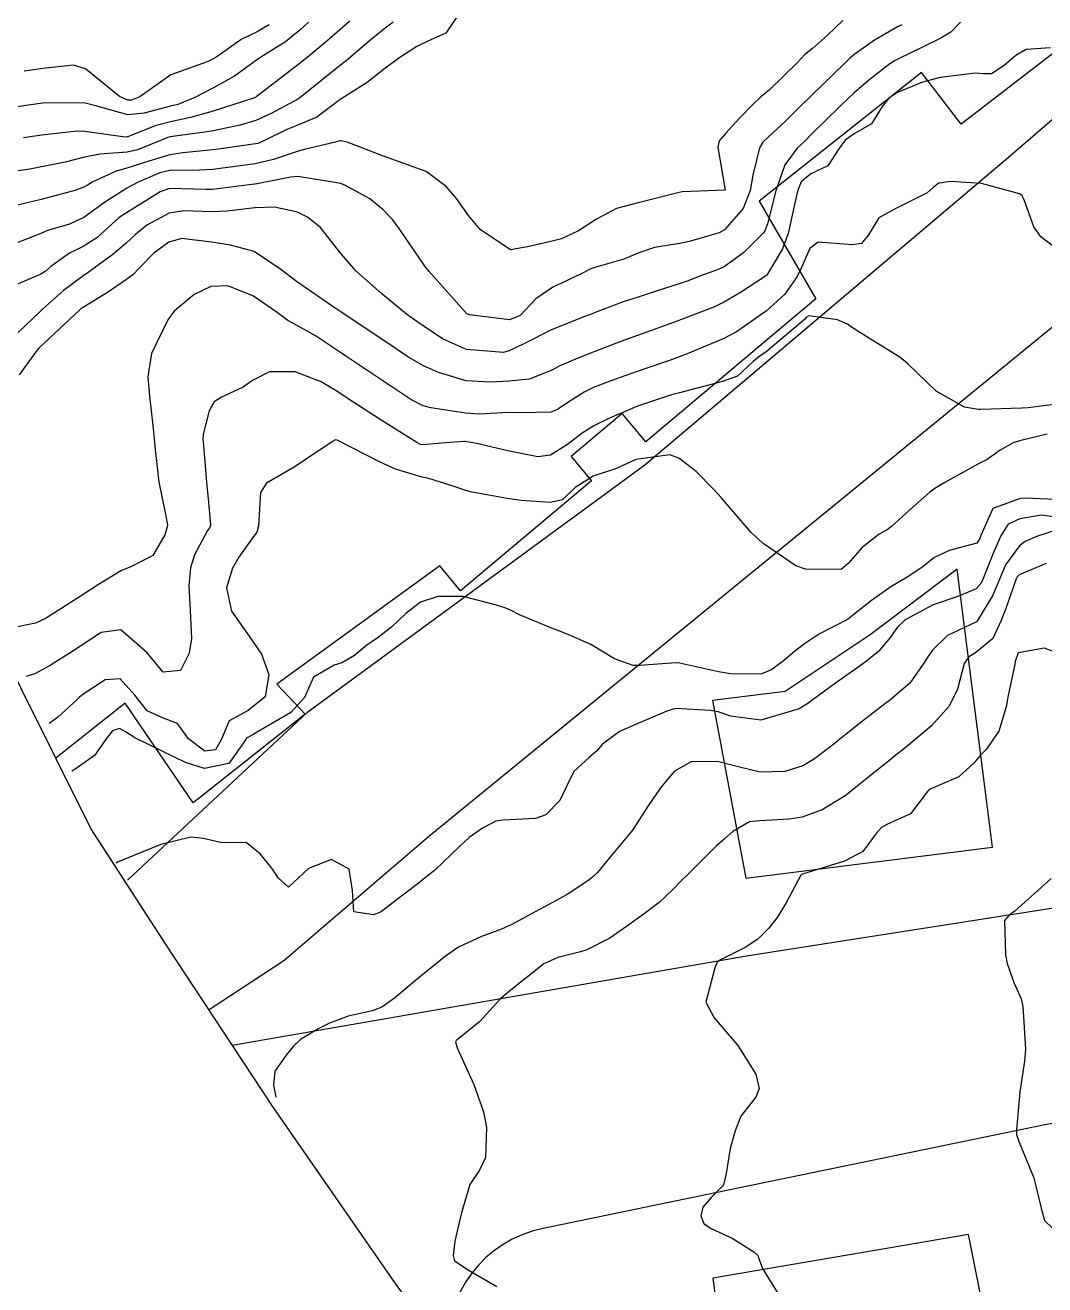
# Model space of a CAD drawing. Header units: metres. Extents: x 318500 to 325275, y 7408834 to 7428799.
# Drawn here: x 320407 to 320454.7, y 7409847.5 to 7409906.5 of the extents above; entities that cross this region are included whole.
import ezdxf

# ---------------------------------------------------------------- set-up
doc = ezdxf.new("R2010")
doc.units = ezdxf.units.M
doc.header["$MEASUREMENT"] = 0
for name, color, linetype in [('Area', 45, 'Continuous'), ('Curvas de Nivel 1m', 11, 'Continuous'), ('Curvas de Nivel 5m', 15, 'Continuous'), ('Edificações', 30, 'Continuous'), ('Vias Primárias', 230, 'Continuous')]:
    doc.layers.add(name, color=color, linetype=linetype)

msp = doc.modelspace()

# ---------------------------------------------------------------- linework, layer by layer
at = {"layer": 'Area'}
msp.add_lwpolyline([(320431.034, 7409838.659), (320424.362, 7409847.564), (320418.563, 7409855.904), (320413.596, 7409863.455), (320410.073, 7409868.889), (320405.208, 7409878.638), (320399.438, 7409888.762), (320391.306, 7409903.217), (320388.16, 7409907.198), (320379.458, 7409923.184), (320371.693, 7409937.374), (320368.685, 7409943.928), (320367.643, 7409947.033), (320365.721, 7409951.087), (320363.281, 7409956.489), (320361.591, 7409960.697), (320361.055, 7409962.324), (320358.799, 7409966.968), (320350.8, 7409984.05), (320347.347, 7409990.197), (320339.234, 7410001.353), (320338.479, 7410002.58), (320332.126, 7410010.125)], dxfattribs=at)
at = {"layer": 'Curvas de Nivel 1m', "flags": 128}
for points, elevation in [([(320424.216, 7409906.613), (320423.85, 7409906.34), (320423.095, 7409905.734), (320422.235, 7409904.996), (320422.014, 7409904.812), (320421.827, 7409904.665), (320419.922, 7409903.139), (320419.81, 7409903.046), (320419.782, 7409903.03), (320418.501, 7409902.348), (320417.794, 7409902.023), (320417.061, 7409901.797), (320415.787, 7409901.539), (320415.4, 7409901.472), (320413.782, 7409901.249), (320413.673, 7409901.22), (320413.408, 7409901.116), (320412.258, 7409900.648), (320411.771, 7409900.539), (320410.482, 7409900.44), (320409.767, 7409900.302), (320408.862, 7409900.075), (320407.76, 7409899.844), (320407.213, 7409899.744), (320405.755, 7409899.537)], 764), ([(320420.26, 7409906.617), (320419.848, 7409906.246), (320419.174, 7409905.706), (320418.144, 7409905.055), (320417.828, 7409904.843), (320416.794, 7409904.097), (320415.815, 7409903.544), (320414.93, 7409903.093), (320414.138, 7409902.772), (320413.804, 7409902.684), (320412.568, 7409902.358), (320411.797, 7409902.29), (320410.242, 7409902.717), (320409.805, 7409902.824), (320408.139, 7409902.851), (320407.805, 7409902.828), (320406.386, 7409902.626)], 766), ([(320448.019, 7409906.497), (320447.856, 7409906.411), (320446.74, 7409905.778), (320445.837, 7409905.14), (320445.589, 7409904.928), (320445.341, 7409904.687), (320443.815, 7409903.199), (320443.316, 7409902.717), (320442.561, 7409901.967), (320441.788, 7409901.251), (320441.524, 7409901.003), (320441.362, 7409900.744), (320441.045, 7409899.463), (320440.929, 7409898.748), (320440.597, 7409897.896), (320439.731, 7409896.903), (320439.477, 7409896.764), (320438.134, 7409896.374), (320437.722, 7409896.284), (320436.444, 7409896.084), (320435.715, 7409895.833), (320435.009, 7409895.528), (320433.705, 7409895.153), (320433.472, 7409895.074), (320433.012, 7409894.85), (320432.131, 7409894.426), (320431.69, 7409894.22), (320430.895, 7409893.669), (320430.155, 7409892.893), (320429.668, 7409892.691), (320427.788, 7409892.919), (320427.671, 7409892.972), (320425.905, 7409894.947), (320425.704, 7409895.209), (320424.503, 7409896.968), (320424.164, 7409897.403), (320423.739, 7409897.848), (320423.119, 7409898.361), (320421.958, 7409898.998), (320421.751, 7409899.064), (320421.671, 7409899.081), (320419.755, 7409899.392), (320419.42, 7409899.37), (320417.854, 7409899.058), (320417.75, 7409899.041), (320417.726, 7409899.036), (320415.747, 7409898.789), (320415.447, 7409898.784), (320413.747, 7409898.836), (320413.316, 7409898.687), (320411.736, 7409897.705), (320411.399, 7409897.477), (320411.031, 7409897.147), (320410.352, 7409896.522), (320409.715, 7409896.131), (320409.067, 7409895.813), (320408.201, 7409895.182), (320407.928, 7409894.955), (320407.694, 7409894.811), (320406.56, 7409894.333)], 761), ([(320427.252, 7409906.929), (320426.687, 7409906.098), (320425.842, 7409905.724), (320425.32, 7409905.476), (320424.526, 7409904.97), (320423.825, 7409904.457), (320423.006, 7409903.8), (320421.811, 7409903.054), (320421.736, 7409903.001), (320420.642, 7409902.173), (320419.792, 7409901.811), (320419.236, 7409901.59), (320418.131, 7409901.055), (320417.888, 7409900.949), (320417.778, 7409900.921), (320416.151, 7409900.7), (320415.774, 7409900.651), (320414.367, 7409900.505), (320413.77, 7409900.416), (320412.778, 7409900.111), (320411.76, 7409899.79), (320411.25, 7409899.653), (320410.162, 7409899.156), (320409.911, 7409898.996), (320409.747, 7409898.898), (320409.321, 7409898.742), (320407.741, 7409898.318), (320406.569, 7409898.038)], 763), ([(320445.26, 7409906.689), (320444.547, 7409906.003), (320443.84, 7409905.392), (320443.464, 7409905.087), (320443.133, 7409904.72), (320441.817, 7409903.435), (320441.432, 7409903.126), (320441.034, 7409902.748), (320440.429, 7409902.125), (320439.79, 7409901.421), (320439.476, 7409901.073), (320439.411, 7409900.766), (320439.75, 7409898.76), (320437.749, 7409898.678), (320437.606, 7409898.65), (320435.744, 7409898.175), (320434.67, 7409897.902), (320433.736, 7409897.4), (320432.896, 7409896.853), (320432.099, 7409896.489), (320431.723, 7409896.39), (320430.504, 7409896.102), (320429.716, 7409895.963), (320428.289, 7409896.914), (320427.737, 7409897.581), (320427.186, 7409898.37), (320426.703, 7409898.936), (320425.76, 7409899.626), (320424.717, 7409900.014), (320423.771, 7409900.353), (320422.071, 7409900.997), (320421.781, 7409901.071), (320421.719, 7409901.063), (320421.517, 7409901.004), (320420.12, 7409900.68), (320419.773, 7409900.591), (320418.615, 7409900.2), (320417.764, 7409899.988), (320416.955, 7409899.875), (320415.76, 7409899.724), (320415.154, 7409899.694), (320413.759, 7409899.679), (320413.299, 7409899.575), (320412.285, 7409899.132), (320411.747, 7409898.857), (320410.705, 7409898.185), (320409.733, 7409897.48), (320409.063, 7409897.17), (320408.045, 7409896.866), (320407.723, 7409896.735), (320406.622, 7409896.301)], 762), ([(320418.413, 7409906.49), (320417.847, 7409906.171), (320417.105, 7409905.804), (320416.069, 7409905.078), (320415.932, 7409904.976), (320415.828, 7409904.913), (320415.51, 7409904.768), (320413.82, 7409904.155), (320412.359, 7409903.132), (320411.974, 7409902.971), (320411.807, 7409902.964), (320411.412, 7409903.144), (320409.823, 7409904.429), (320409.259, 7409904.603), (320407.823, 7409904.455), (320406.946, 7409904.328)], 767), ([(320454.982, 7409905.424), (320453.841, 7409905.345), (320453.365, 7409905.057), (320452.817, 7409904.59), (320452.22, 7409904.202), (320451.826, 7409904.209), (320451.453, 7409904.233), (320449.824, 7409904.025), (320448.99, 7409903.81), (320447.817, 7409903.324), (320447.415, 7409903.063), (320447.101, 7409902.667), (320446.604, 7409901.866), (320445.791, 7409901.393), (320445.367, 7409901.105), (320445.078, 7409900.691), (320444.563, 7409899.903), (320443.762, 7409899.519), (320443.318, 7409899.155), (320443.143, 7409898.719), (320442.971, 7409897.95), (320442.704, 7409896.725), (320442.438, 7409896.01), (320441.701, 7409894.787), (320441.679, 7409894.761), (320441.65, 7409894.74), (320440.472, 7409893.968), (320439.681, 7409893.496), (320439.18, 7409893.265), (320437.923, 7409892.786), (320437.669, 7409892.69), (320437.503, 7409892.628), (320435.661, 7409891.96), (320434.827, 7409891.66), (320433.654, 7409891.208), (320432.751, 7409890.853), (320431.992, 7409890.518), (320431.642, 7409890.336), (320430.599, 7409889.922), (320429.634, 7409889.818), (320428.766, 7409889.776), (320427.634, 7409889.846), (320426.346, 7409890.233), (320425.644, 7409890.544), (320424.911, 7409890.961), (320424.152, 7409891.47), (320423.658, 7409891.798), (320421.857, 7409892.998), (320421.672, 7409893.128), (320421.299, 7409893.382), (320419.692, 7409894.489), (320418.965, 7409895.041), (320417.712, 7409895.889), (320416.604, 7409896.183), (320415.719, 7409896.332), (320414.325, 7409896.496), (320413.718, 7409896.333), (320413.022, 7409895.809), (320412.349, 7409895.13), (320412.033, 7409894.797), (320411.691, 7409894.541), (320410.852, 7409893.979), (320409.671, 7409893.258), (320409.614, 7409893.218), (320409.548, 7409893.162), (320407.652, 7409891.389), (320407.49, 7409891.192), (320406.718, 7409890.119)], 759), ([(320455.717, 7409895.677), (320454.539, 7409896.568), (320454.207, 7409897.045), (320453.747, 7409898.314), (320453.662, 7409898.494), (320453.532, 7409898.582), (320451.757, 7409899.078), (320450.306, 7409899.17), (320449.757, 7409899.087), (320449.5, 7409898.888), (320449.211, 7409898.638), (320447.742, 7409897.904), (320446.949, 7409897.457), (320446.468, 7409896.673), (320446.139, 7409896.26), (320445.723, 7409896.194), (320444.107, 7409896.321), (320443.72, 7409896.035), (320443.308, 7409895.114), (320443.121, 7409894.719), (320442.54, 7409893.875), (320441.675, 7409893.098), (320441.463, 7409892.952), (320441.165, 7409892.745), (320440.282, 7409892.135), (320439.66, 7409891.806), (320437.975, 7409891.107), (320437.652, 7409890.98), (320437.155, 7409890.797), (320436.048, 7409890.409), (320435.642, 7409890.272), (320434.571, 7409889.896), (320433.63, 7409889.537), (320433.161, 7409889.313), (320432.44, 7409888.858), (320431.959, 7409888.521), (320431.613, 7409888.371), (320430.161, 7409888.342), (320429.612, 7409888.351), (320428.244, 7409888.281), (320427.611, 7409888.332), (320425.978, 7409888.581), (320425.616, 7409888.669), (320425.047, 7409888.959), (320423.634, 7409889.904), (320421.998, 7409890.997), (320421.652, 7409891.228), (320420.581, 7409891.938), (320419.664, 7409892.455), (320419.285, 7409892.655), (320418.788, 7409893.043), (320417.681, 7409893.804), (320416.48, 7409894.28), (320415.688, 7409894.257), (320414.904, 7409893.87), (320413.971, 7409893.105), (320413.666, 7409892.696), (320412.908, 7409891.121), (320412.738, 7409890.019), (320412.815, 7409889.122), (320412.97, 7409887.748), (320413.03, 7409887.118), (320413.075, 7409886.608), (320413.248, 7409885.115), (320413.548, 7409883.667), (320413.65, 7409883.108), (320413.638, 7409883.01), (320413.533, 7409882.633), (320412.965, 7409881.672), (320411.933, 7409881.134), (320411.508, 7409880.961), (320410.376, 7409880.277), (320409.495, 7409879.705), (320408.671, 7409879.172), (320407.952, 7409878.714), (320407.48, 7409878.497), (320406.405, 7409878.277)], 758), ([(320455.41, 7409888.766), (320453.937, 7409888.575), (320453.645, 7409888.554), (320453.62, 7409888.554), (320451.714, 7409888.504), (320451.619, 7409888.501), (320450.952, 7409888.61), (320449.631, 7409889.355), (320448.295, 7409890.65), (320447.937, 7409890.94), (320447.655, 7409891.122), (320446.507, 7409891.826), (320445.667, 7409892.343), (320445.478, 7409892.493), (320445.011, 7409892.69), (320443.673, 7409892.886), (320443.57, 7409892.813), (320443.471, 7409892.713), (320441.654, 7409891.185), (320441.392, 7409891.004), (320441.063, 7409890.746), (320440.336, 7409890.056), (320439.636, 7409889.811), (320438.809, 7409889.595), (320437.627, 7409889.28), (320437.243, 7409889.179), (320436.119, 7409888.813), (320435.751, 7409888.685), (320435.617, 7409888.632), (320434.349, 7409888.092), (320433.603, 7409887.728), (320433.058, 7409887.389), (320432.38, 7409886.858), (320431.585, 7409886.368), (320430.993, 7409886.287), (320429.587, 7409886.566), (320428.049, 7409886.915), (320427.591, 7409887.002), (320427.507, 7409887.005), (320426.686, 7409886.934), (320425.589, 7409886.841), (320425.499, 7409886.862), (320425.327, 7409886.954), (320423.606, 7409888.03), (320422.117, 7409888.995), (320421.625, 7409889.325), (320420.844, 7409889.799), (320419.639, 7409890.267), (320418.426, 7409890.26), (320417.632, 7409889.848), (320417.171, 7409889.52), (320416.191, 7409889.074), (320415.845, 7409888.849), (320415.61, 7409888.438), (320415.331, 7409887.347), (320415.314, 7409887.084), (320415.337, 7409886.833), (320415.485, 7409885.081), (320415.559, 7409884.341), (320415.664, 7409883.079), (320415.633, 7409882.984), (320415.536, 7409882.831), (320414.915, 7409881.693), (320414.738, 7409881.092), (320414.661, 7409880.252), (320414.722, 7409879.092), (320414.782, 7409877.779), (320414.666, 7409877.092), (320414.263, 7409876.283), (320413.447, 7409876.215), (320412.699, 7409877.121), (320411.476, 7409878.182), (320410.557, 7409878.066), (320409.463, 7409877.351), (320409.348, 7409877.276), (320409.172, 7409877.164), (320408.131, 7409876.499), (320407.444, 7409876.126), (320407.04, 7409876.01)], 757), ([(320454.823, 7409887.34), (320453.597, 7409887.048), (320453.242, 7409886.937), (320452.63, 7409886.59), (320452.015, 7409886.166), (320451.583, 7409885.939), (320450.042, 7409885.09), (320449.572, 7409884.8), (320449.339, 7409884.633), (320448.406, 7409883.798), (320447.545, 7409883.019), (320447.335, 7409882.87), (320446.963, 7409882.666), (320446.167, 7409882.037), (320445.519, 7409881.291), (320445.181, 7409881.019), (320443.515, 7409881.024), (320443.058, 7409881.176), (320441.532, 7409882.227), (320440.972, 7409882.746), (320439.564, 7409884.377), (320439.217, 7409884.765), (320438.394, 7409885.593), (320437.584, 7409886.221), (320437.167, 7409886.377), (320435.583, 7409886.16), (320434.668, 7409885.74), (320433.575, 7409885.374), (320432.742, 7409884.852), (320432.146, 7409884.277), (320431.559, 7409884.146), (320430.204, 7409884.246), (320429.561, 7409884.329), (320427.833, 7409884.65), (320427.567, 7409884.722), (320426.979, 7409884.929), (320425.89, 7409885.262), (320425.574, 7409885.331), (320424.322, 7409885.713), (320423.581, 7409886.054), (320421.724, 7409886.999), (320421.591, 7409887.062), (320421.517, 7409887.076), (320421.379, 7409887.003), (320419.578, 7409885.799), (320418.288, 7409885.049), (320418.005, 7409884.612), (320417.917, 7409883.054), (320417.837, 7409882.754), (320417.529, 7409882.34), (320416.999, 7409881.584), (320416.698, 7409881.068), (320416.423, 7409880.148), (320416.647, 7409879.068), (320417.473, 7409877.894), (320418.061, 7409877.051), (320418.396, 7409876.095), (320418.235, 7409875.048), (320417.424, 7409874.415), (320416.55, 7409873.937), (320416.182, 7409873.072), (320415.908, 7409872.569), (320415.402, 7409872.517), (320414.64, 7409873.092), (320414.117, 7409873.8), (320413.42, 7409874.072), (320412.697, 7409874.395), (320412.122, 7409875.13), (320411.441, 7409875.904), (320410.736, 7409875.852), (320409.688, 7409875.157), (320409.544, 7409875.043), (320409.428, 7409874.93), (320408.502, 7409874.091), (320408.11, 7409873.8)], 756), ([(320455.553, 7409883.417), (320454.564, 7409883.556), (320453.552, 7409883.379), (320453.004, 7409883.129), (320452.663, 7409882.589), (320452.31, 7409881.81), (320451.837, 7409880.597), (320451.738, 7409880.367), (320451.505, 7409880.102), (320450.642, 7409879.753), (320449.497, 7409879.363), (320448.186, 7409878.65), (320447.826, 7409878.314), (320447.478, 7409877.828), (320446.944, 7409877.189), (320446.31, 7409876.672), (320445.808, 7409876.323), (320445.451, 7409876.069), (320444.644, 7409875.49), (320443.581, 7409874.708), (320443.429, 7409874.614), (320443.213, 7409874.498), (320441.422, 7409873.961), (320440.025, 7409874.153), (320439.426, 7409874.35), (320439.078, 7409874.417), (320437.427, 7409874.503), (320437.021, 7409874.391), (320435.419, 7409873.694), (320434.808, 7409873.435), (320434.021, 7409872.834), (320433.728, 7409872.514), (320433.401, 7409872.239), (320432.676, 7409871.565), (320432.334, 7409870.856), (320432.023, 7409870.208), (320431.36, 7409869.535), (320430.875, 7409869.359), (320429.356, 7409869.291), (320429.025, 7409869.233), (320428.4, 7409868.91), (320427.783, 7409868.478), (320427.341, 7409868.07), (320426.162, 7409866.938), (320425.32, 7409866.281), (320423.627, 7409864.975), (320423.298, 7409864.856), (320422.375, 7409864.989), (320422.31, 7409865.995), (320422.163, 7409866.992), (320421.334, 7409867.439), (320420.26, 7409867.016), (320419.317, 7409866.155), (320418.859, 7409866.573), (320418.534, 7409867.042), (320417.988, 7409867.702), (320417.342, 7409868.237), (320416.192, 7409868.221), (320415.344, 7409868.433), (320414.752, 7409868.497), (320413.34, 7409868.147), (320411.655, 7409867.465), (320411.323, 7409867.319), (320411.25, 7409867.28)], 754), ([(320455.254, 7409882.845), (320454.374, 7409882.567), (320453.791, 7409882.322), (320453.533, 7409882.121), (320452.882, 7409881.224), (320452.611, 7409880.589), (320452.288, 7409879.806), (320451.544, 7409878.599), (320451.52, 7409878.569), (320451.489, 7409878.545), (320450.169, 7409877.931), (320449.469, 7409877.236), (320449.218, 7409876.879), (320449.059, 7409876.636), (320448.393, 7409875.699), (320447.433, 7409874.866), (320447.31, 7409874.783), (320447.15, 7409874.663), (320446.181, 7409873.913), (320445.416, 7409873.309), (320444.64, 7409872.692), (320443.945, 7409872.159), (320443.397, 7409871.831), (320442.553, 7409871.562), (320441.392, 7409871.537), (320440.36, 7409871.786), (320439.399, 7409872.034), (320438.162, 7409872.015), (320437.392, 7409871.578), (320437.02, 7409871.161), (320436.727, 7409870.8), (320436.179, 7409869.996), (320435.426, 7409868.819), (320435.349, 7409868.717), (320434.477, 7409867.69), (320433.785, 7409866.835), (320433.551, 7409866.614), (320433.324, 7409866.444), (320432.355, 7409865.814), (320431.306, 7409865.237), (320431.066, 7409865.112), (320430.663, 7409864.88), (320429.78, 7409864.405), (320429.289, 7409864.191), (320428.352, 7409863.841), (320427.276, 7409863.341), (320426.661, 7409862.929), (320425.258, 7409861.782), (320424.285, 7409860.964), (320423.684, 7409860.532), (320423.241, 7409860.358), (320422.118, 7409860.11), (320421.232, 7409859.79), (320420.711, 7409859.524), (320419.874, 7409859.02), (320419.541, 7409858.699), (320419.209, 7409858.283), (320418.687, 7409857.548), (320418.623, 7409856.89), (320418.72, 7409856.32)], 753), ([(320454.783, 7409881.299), (320453.513, 7409880.77), (320453.419, 7409880.674), (320453.38, 7409880.581), (320452.891, 7409879.191), (320452.666, 7409878.588), (320452.283, 7409877.787), (320451.468, 7409877.112), (320451.151, 7409876.918), (320450.948, 7409876.608), (320450.633, 7409875.421), (320450.241, 7409874.618), (320449.421, 7409873.698), (320448.167, 7409872.649), (320447.74, 7409872.32), (320447.401, 7409872.05), (320446.63, 7409871.429), (320445.693, 7409870.677), (320445.521, 7409870.536), (320445.376, 7409870.429), (320444.294, 7409869.769), (320443.361, 7409869.431), (320442.749, 7409869.33), (320441.358, 7409869.261), (320440.898, 7409869.204), (320440.118, 7409868.752), (320439.707, 7409868.396), (320439.343, 7409868.063), (320438.04, 7409866.779), (320437.679, 7409866.43), (320437.319, 7409866.062), (320436.671, 7409865.438), (320435.844, 7409864.812), (320435.522, 7409864.591), (320435.294, 7409864.412), (320434.352, 7409863.761), (320433.276, 7409863.226), (320432.989, 7409863.13), (320431.931, 7409862.86), (320431.267, 7409862.558), (320429.587, 7409861.228), (320429.25, 7409860.937), (320429.228, 7409860.923), (320429.207, 7409860.9), (320428.282, 7409859.861), (320427.221, 7409859.012), (320427.168, 7409858.973), (320427.132, 7409858.921), (320427.216, 7409858.637), (320427.999, 7409856.912), (320428.44, 7409855.644), (320428.579, 7409854.906), (320428.547, 7409853.508), (320428.253, 7409852.909), (320427.802, 7409852.241), (320427.409, 7409850.917), (320427.36, 7409850.664), (320427.097, 7409849.589), (320427.022, 7409848.921), (320427.086, 7409848.668), (320427.775, 7409848.218), (320429.068, 7409847.464)], 752), ([(320455.468, 7409877.05), (320454.694, 7409877.339), (320453.468, 7409877.107), (320453.338, 7409876.705), (320453.309, 7409876.582), (320452.984, 7409875.037), (320452.91, 7409874.585), (320452.563, 7409873.444), (320451.97, 7409872.594), (320451.697, 7409872.306), (320451.4, 7409871.946), (320450.686, 7409871.315), (320449.382, 7409870.752), (320449.302, 7409870.71), (320449.234, 7409870.632), (320448.424, 7409869.584), (320447.357, 7409869.097), (320447.071, 7409868.946), (320446.821, 7409868.665), (320446.197, 7409867.816), (320445.337, 7409867.37), (320443.379, 7409866.758), (320443.33, 7409866.737), (320443.298, 7409866.71), (320442.617, 7409865.414), (320442.186, 7409864.727), (320441.8, 7409864.225), (320441.285, 7409863.717), (320440.691, 7409863.334), (320439.531, 7409862.757), (320439.383, 7409862.644), (320439.266, 7409862.373), (320438.849, 7409860.766), (320439.239, 7409860.034), (320440.351, 7409858.749), (320441.2, 7409857.397), (320441.342, 7409856.738), (320441.186, 7409856.333), (320440.495, 7409855.429), (320440.226, 7409854.749), (320439.992, 7409853.917), (320439.809, 7409852.753), (320439.682, 7409852.204), (320439.123, 7409851.646), (320438.706, 7409851.176), (320438.615, 7409850.767), (320438.76, 7409850.419), (320439.104, 7409850.181), (320440.084, 7409849.734), (320441.094, 7409849.084), (320441.282, 7409848.918), (320441.354, 7409848.727), (320441.501, 7409848.308), (320442.487, 7409846.716)], 751)]:
    msp.add_lwpolyline(points, dxfattribs=dict(at, elevation=elevation))
at = {"layer": 'Curvas de Nivel 5m', "flags": 128}
for points, elevation in [([(320450.767, 7409906.616), (320450.322, 7409906.154), (320449.849, 7409905.876), (320449.025, 7409905.46), (320447.834, 7409904.895), (320447.681, 7409904.812), (320447.467, 7409904.664), (320446.537, 7409903.958), (320445.817, 7409903.333), (320445.146, 7409902.69), (320444.468, 7409902.032), (320443.79, 7409901.361), (320443.463, 7409901.037), (320443.125, 7409900.72), (320442.55, 7409899.946), (320442.131, 7409898.734), (320441.734, 7409897.185), (320441.609, 7409896.864), (320441.53, 7409896.742), (320440.629, 7409895.839), (320439.706, 7409895.176), (320439.426, 7409895.042), (320438.702, 7409894.775), (320437.977, 7409894.504), (320437.694, 7409894.408), (320436.483, 7409894.013), (320435.684, 7409893.756), (320434.976, 7409893.532), (320433.673, 7409893.031), (320433.537, 7409892.977), (320433.196, 7409892.847), (320431.664, 7409892.244), (320430.338, 7409891.571), (320429.653, 7409891.238), (320429.385, 7409891.17), (320427.654, 7409891.308), (320426.522, 7409891.801), (320425.664, 7409892.378), (320425.319, 7409892.608), (320424.842, 7409892.962), (320423.684, 7409893.916), (320422.464, 7409894.992), (320421.713, 7409895.868), (320420.816, 7409897.014), (320420.21, 7409897.498), (320419.737, 7409897.731), (320418.658, 7409897.965), (320417.739, 7409897.927), (320416.448, 7409897.784), (320415.737, 7409897.75), (320414.423, 7409897.786), (320413.736, 7409897.689), (320412.696, 7409897.126), (320412.166, 7409896.691), (320411.717, 7409896.278), (320411.104, 7409895.751), (320410.294, 7409895.154), (320409.948, 7409894.906), (320409.694, 7409894.728), (320408.795, 7409894.062), (320407.808, 7409893.188), (320407.669, 7409893.057), (320405.735, 7409891.219)], 760), ([(320422.187, 7409906.664), (320421.851, 7409906.372), (320421.12, 7409905.732), (320420.274, 7409905.023), (320419.826, 7409904.668), (320418.12, 7409903.363), (320417.811, 7409903.129), (320417.77, 7409903.101), (320417.676, 7409903.061), (320416.273, 7409902.606), (320415.801, 7409902.458), (320414.74, 7409902.151), (320413.793, 7409901.952), (320413.133, 7409901.777), (320411.782, 7409901.257), (320411.68, 7409901.243), (320409.785, 7409901.507), (320409.435, 7409901.515), (320407.782, 7409901.325), (320407.663, 7409901.31), (320406.921, 7409901.203)], 765), ([(320455.566, 7409884.273), (320453.795, 7409884.349), (320453.566, 7409884.34), (320452.284, 7409883.868), (320451.716, 7409882.598), (320451.677, 7409882.459), (320451.535, 7409882.249), (320450.247, 7409881.901), (320449.524, 7409881.56), (320449.014, 7409881.141), (320448.273, 7409880.649), (320447.505, 7409880.199), (320446.607, 7409879.561), (320445.49, 7409878.68), (320444.173, 7409878.006), (320443.472, 7409877.541), (320443.01, 7409877.174), (320442.479, 7409876.725), (320441.889, 7409876.298), (320441.451, 7409876.126), (320440.093, 7409876.11), (320439.452, 7409876.228), (320437.62, 7409876.625), (320437.458, 7409876.638), (320435.751, 7409876.52), (320435.455, 7409876.519), (320434.582, 7409876.829), (320433.47, 7409877.502), (320432.328, 7409878.007), (320431.482, 7409878.329), (320430.135, 7409878.89), (320429.706, 7409879.111), (320429.493, 7409879.204), (320429.062, 7409879.336), (320427.498, 7409879.754), (320426.315, 7409879.754), (320425.495, 7409879.483), (320424.808, 7409878.96), (320424.136, 7409878.315), (320423.472, 7409877.802), (320422.981, 7409877.472), (320422.41, 7409876.991), (320421.808, 7409876.643), (320421.453, 7409876.54), (320420.486, 7409875.972), (320420.075, 7409875.02), (320419.423, 7409874.329), (320417.635, 7409873.28), (320417.411, 7409873.158), (320417.355, 7409873.116), (320417.317, 7409873.061), (320416.524, 7409871.938), (320415.389, 7409871.708), (320414.501, 7409871.985), (320413.401, 7409872.506), (320412.13, 7409873.129), (320411.693, 7409873.416), (320411.414, 7409873.572), (320411.089, 7409873.468), (320410.84, 7409873.146), (320410.235, 7409872.314), (320409.388, 7409871.702), (320409.18, 7409871.58)], 755), ([(320455.014, 7409866.555), (320453.307, 7409865.033), (320453.05, 7409864.836), (320452.829, 7409864.585), (320452.876, 7409862.984), (320452.958, 7409862.583), (320453.261, 7409861.687), (320453.607, 7409860.929), (320453.692, 7409860.573), (320453.716, 7409860.1), (320453.808, 7409858.571), (320453.769, 7409858.014), (320453.549, 7409856.575), (320453.394, 7409854.799), (320453.398, 7409854.577), (320453.516, 7409854.223), (320454.198, 7409852.559), (320454.545, 7409851.13), (320454.698, 7409850.554), (320455.106, 7409850.161)], 750)]:
    msp.add_lwpolyline(points, dxfattribs=dict(at, elevation=elevation))
at = {"layer": 'Edificações'}
for points in [[(320465.679, 7409911.248), (320460.152, 7409906.466), (320458.817, 7409908.037), (320450.805, 7409901.847), (320448.942, 7409904.258), (320441.342, 7409898.242), (320443.994, 7409893.672), (320436.043, 7409886.991), (320436.043, 7409886.991), (320434.936, 7409888.308), (320432.552, 7409886.306), (320433.508, 7409885.168), (320427.374, 7409880.014), (320426.395, 7409881.18), (320418.775, 7409875.65), (320420.092, 7409874.245), (320415.296, 7409870.437), (320415.296, 7409870.437), (320414.856, 7409870.088), (320411.679, 7409874.764), (320410.397, 7409873.746), (320408.429, 7409872.184), (320405.208, 7409878.638)], [(320453.628, 7409837.468), (320451.141, 7409849.904), (320439.175, 7409847.851), (320439.604, 7409844.683)]]:
    msp.add_lwpolyline(points, dxfattribs=at)
msp.add_lwpolyline([(320440.718, 7409866.566), (320452.273, 7409868.02), (320450.616, 7409881.026), (320446.546, 7409877.952), (320442.57, 7409875.303), (320439.162, 7409874.878)], close=True, dxfattribs=at)
at = {"layer": 'Vias Primárias'}
for points in [[(320610.311, 7409844.905), (320601.76, 7409858.331), (320597.894, 7409862.938), (320586.578, 7409880.058), (320568.894, 7409908.578), (320559.967, 7409923.689), (320553.961, 7409933.571), (320544.606, 7409949.492), (320536.244, 7409963.374), (320526.747, 7409978.569, 0.548937), (320522.12, 7409977.06), (320518.107, 7409961.44, -0.069848), (320515.696, 7409954.395), (320510.969, 7409945.071, -0.094603), (320500, 7409929.623), (320487.117, 7409917.628), (320457.563, 7409894.376), (320425.873, 7409868.506), (320419.106, 7409862.709), (320415.603, 7409860.404)], [(320411.789, 7409866.485), (320420.229, 7409874.355), (320436.001, 7409885.916), (320453.011, 7409900.307), (320467.294, 7409912.624), (320473.31, 7409917.285, 0.603778), (320471.085, 7409925.414), (320465.16, 7409927.423), (320451.962, 7409932.343), (320426.753, 7409941.322), (320415.975, 7409945.163, 0.300916), (320411.431, 7409944.191), (320410.259, 7409942.786), (320407.46, 7409938.787), (320400.475, 7409928.929), (320386.906, 7409909.811)], [(320564.981, 7409845.094, 0.057784), (320534.501, 7409856.052, 0.036725), (320514.464, 7409859.209), (320510.667, 7409859.524), (320500, 7409860.15), (320495.072, 7409860.154), (320490.617, 7409860.157, 0.034834), (320483.535, 7409859.669, 0.000578), (320476.307, 7409858.653), (320458.446, 7409855.659), (320455.923, 7409855.236), (320454.792, 7409855.047), (320435.527, 7409851.071), (320431.232, 7409850.184, 0.370493), (320426.748, 7409844.379)]]:
    msp.add_lwpolyline(points, format="xyb", dxfattribs=at)
msp.add_lwpolyline([(320416.682, 7409858.763), (320440.857, 7409862.951), (320472.595, 7409867.918), (320484.708, 7409869.129), (320493.489, 7409869.734), (320501.362, 7409869.734), (320508.202, 7409869.286), (320526.165, 7409867.291), (320537.284, 7409864.488), (320548.369, 7409860.583), (320569.017, 7409852.368), (320574.369, 7409850.448), (320578.941, 7409848.787), (320589.83, 7409843.295)], dxfattribs=at)

doc.saveas('drawing.dxf')
